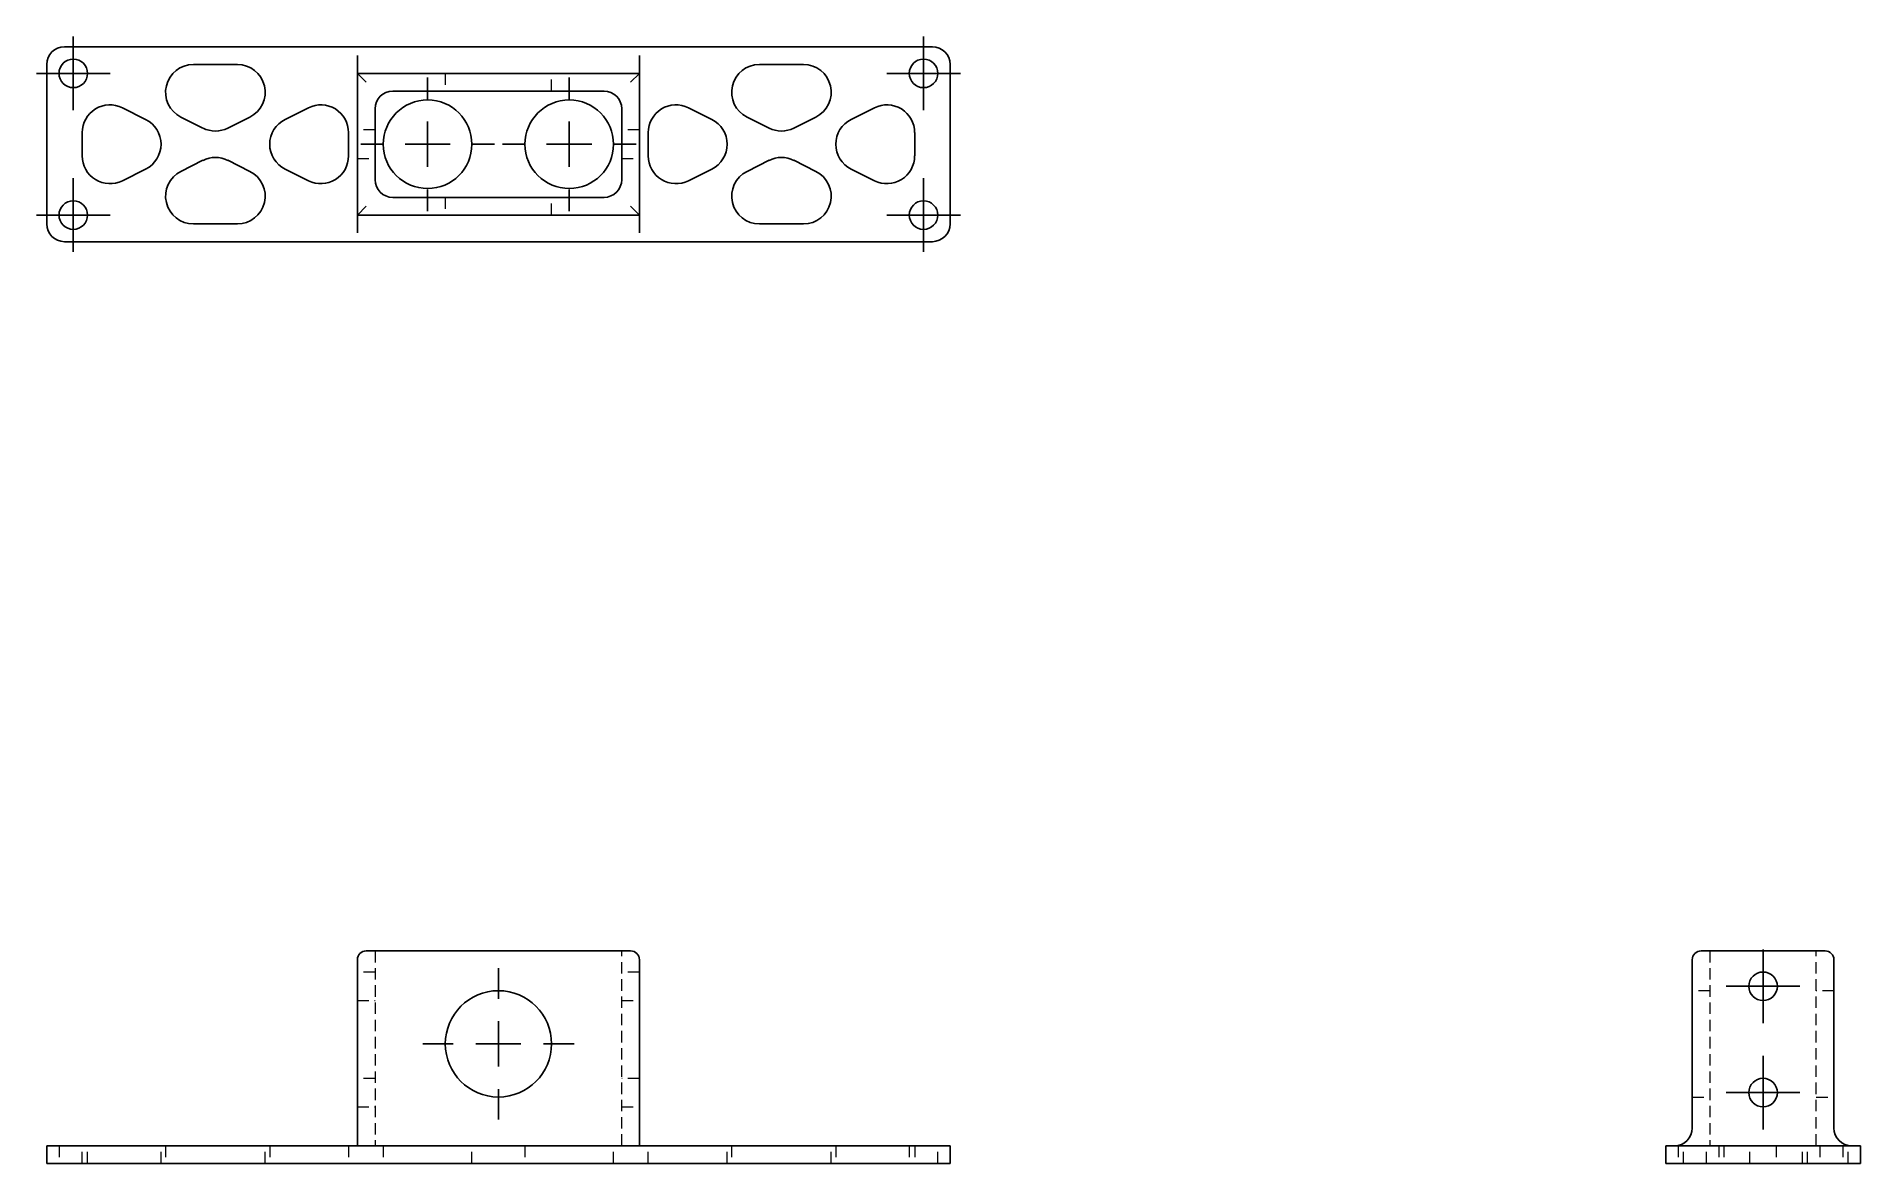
# Model space of a CAD drawing. Header units: millimetres. Extents: x 32 to 234, y 45 to 170.
import ezdxf

# ---------------------------------------------------------------- set-up
doc = ezdxf.new("R2010")
doc.units = ezdxf.units.MM
doc.linetypes.add('HIDDEN', pattern=[1.905, 1.27, -0.635])
doc.layers.add('10', color=7, linetype='Continuous')

# ---------------------------------------------------------------- blocks, each defined once
blk = doc.blocks.new('SW_CENTERMARKSYMBOL_0')
at = {"layer": '10', "color": 0}
for p, q in [((0, 5), (0, 8.38)), ((0, 0), (0, 2.5)), ((-5, 0), (-8.38, 0)), ((0, 0), (-2.5, 0)), ((0, 0), (0, -2.5)), ((0, 0), (2.5, 0)), ((5, 0), (8.38, 0)), ((0, -5), (0, -8.38))]:
    blk.add_line(p, q, dxfattribs=at)
blk = doc.blocks.new('SW_CENTERMARKSYMBOL_1')
at = {"layer": '10', "color": 0}
for p, q in [((0, 2.5), (0, 4.08)), ((0, 0), (0, 2.5)), ((-2.5, 0), (-4.08, 0)), ((0, 0), (-2.5, 0)), ((0, 0), (0, -2.5)), ((0, 0), (2.5, 0)), ((2.5, 0), (4.08, 0)), ((0, -2.5), (0, -4.08))]:
    blk.add_line(p, q, dxfattribs=at)
blk = doc.blocks.new('SW_CENTERMARKSYMBOL_2')
at = {"layer": '10', "color": 0}
for p, q in [((0, 2.5), (0, 4.08)), ((0, 0), (0, 2.5)), ((-2.5, 0), (-4.08, 0)), ((0, 0), (-2.5, 0)), ((0, 0), (0, -2.5)), ((0, 0), (2.5, 0)), ((2.5, 0), (4.08, 0)), ((0, -2.5), (0, -4.08))]:
    blk.add_line(p, q, dxfattribs=at)
blk = doc.blocks.new('SW_CENTERMARKSYMBOL_3')
at = {"layer": '10', "color": 0}
for p, q in [((0, 2.5), (0, 4.08)), ((0, 0), (0, 2.5)), ((-2.5, 0), (-4.08, 0)), ((0, 0), (-2.5, 0)), ((0, 0), (0, -2.5)), ((0, 0), (2.5, 0)), ((2.5, 0), (4.08, 0)), ((0, -2.5), (0, -4.08))]:
    blk.add_line(p, q, dxfattribs=at)
blk = doc.blocks.new('SW_CENTERMARKSYMBOL_4')
at = {"layer": '10', "color": 0}
for p, q in [((0, 2.5), (0, 4.08)), ((0, 0), (0, 2.5)), ((-2.5, 0), (-4.08, 0)), ((0, 0), (-2.5, 0)), ((0, 0), (0, -2.5)), ((0, 0), (2.5, 0)), ((2.5, 0), (4.08, 0)), ((0, -2.5), (0, -4.08))]:
    blk.add_line(p, q, dxfattribs=at)
blk = doc.blocks.new('SW_CENTERMARKSYMBOL_5')
at = {"layer": '10', "color": 0}
for p, q in [((0, 5), (0, 7.4)), ((0, 0), (0, 2.5)), ((-5, 0), (-7.4, 0)), ((0, 0), (-2.5, 0)), ((0, 0), (0, -2.5)), ((0, 0), (2.5, 0)), ((5, 0), (7.4, 0)), ((0, -5), (0, -7.4))]:
    blk.add_line(p, q, dxfattribs=at)
blk = doc.blocks.new('SW_CENTERMARKSYMBOL_6')
at = {"layer": '10', "color": 0}
for p, q in [((0, 5), (0, 7.4)), ((0, 0), (0, 2.5)), ((-5, 0), (-7.4, 0)), ((0, 0), (-2.5, 0)), ((0, 0), (0, -2.5)), ((0, 0), (2.5, 0)), ((5, 0), (7.4, 0)), ((0, -5), (0, -7.4))]:
    blk.add_line(p, q, dxfattribs=at)
blk = doc.blocks.new('SW_CENTERMARKSYMBOL_7')
at = {"layer": '10', "color": 0}
for p, q in [((0, 2.5), (0, 4.08)), ((0, 0), (0, 2.5)), ((-2.5, 0), (-4.08, 0)), ((0, 0), (-2.5, 0)), ((0, 0), (0, -2.5)), ((0, 0), (2.5, 0)), ((2.5, 0), (4.08, 0)), ((0, -2.5), (0, -4.08))]:
    blk.add_line(p, q, dxfattribs=at)
blk = doc.blocks.new('SW_CENTERMARKSYMBOL_8')
at = {"layer": '10', "color": 0}
for p, q in [((0, 2.5), (0, 4.08)), ((0, 0), (0, 2.5)), ((-2.5, 0), (-4.08, 0)), ((0, 0), (-2.5, 0)), ((0, 0), (0, -2.5)), ((0, 0), (2.5, 0)), ((2.5, 0), (4.08, 0)), ((0, -2.5), (0, -4.08))]:
    blk.add_line(p, q, dxfattribs=at)

msp = doc.modelspace()

# ---------------------------------------------------------------- linework, layer by layer
at = {"color": 7, "linetype": 'Continuous', "lineweight": 25}
for p, q in [((34.96, 168.78), (131.04, 168.78)), ((67.39, 165.84), (67.39, 167.8)), ((98.61, 167.8), (98.61, 165.84)), ((33, 149.18), (33, 166.82)), ((49.23, 166.82), (54.11, 166.82)), ((67.39, 150.16), (67.39, 165.84)), ((68.37, 164.86), (67.39, 165.84)), ((67.39, 165.84), (98.61, 165.84)), ((97.63, 164.86), (98.61, 165.84)), ((98.61, 165.84), (98.61, 150.16)), ((111.89, 166.82), (116.77, 166.82)), ((133, 149.18), (133, 166.82)), ((71.31, 163.88), (94.69, 163.88)), ((41.37, 162.04), (43.95, 160.75)), ((59.38, 160.75), (61.97, 162.04)), ((69.35, 161.92), (69.35, 154.08)), ((96.65, 161.92), (96.65, 154.08)), ((106.62, 160.75), (104.03, 162.04)), ((124.63, 162.04), (122.05, 160.75)), ((47.85, 161), (50.29, 159.78)), ((53.04, 159.78), (55.48, 161)), ((112.96, 159.78), (110.52, 161)), ((118.15, 161), (115.71, 159.78)), ((36.92, 156.71), (36.92, 159.29)), ((66.41, 159.29), (66.41, 156.71)), ((99.59, 159.29), (99.59, 156.71)), ((129.08, 156.71), (129.08, 159.29)), ((47.85, 155), (50.29, 156.22)), ((53.04, 156.22), (55.48, 155)), ((112.96, 156.22), (110.52, 155)), ((118.15, 155), (115.71, 156.22)), ((41.37, 153.96), (43.95, 155.25)), ((59.38, 155.25), (61.97, 153.96)), ((106.62, 155.25), (104.03, 153.96)), ((124.63, 153.96), (122.05, 155.25)), ((71.31, 152.12), (94.69, 152.12)), ((67.39, 150.16), (68.37, 151.14)), ((98.61, 150.16), (67.39, 150.16)), ((67.39, 148.2), (67.39, 150.16)), ((98.61, 150.16), (97.63, 151.14)), ((98.61, 150.16), (98.61, 148.2)), ((49.23, 149.18), (54.11, 149.18)), ((111.89, 149.18), (116.77, 149.18)), ((34.96, 147.22), (131.04, 147.22)), ((68.37, 68.76), (97.63, 68.76)), ((216.14, 68.76), (229.86, 68.76)), ((67.39, 67.78), (67.39, 49.16)), ((98.61, 67.78), (98.61, 49.16)), ((215.16, 67.78), (215.16, 49.16)), ((230.84, 67.78), (230.84, 49.16)), ((67.39, 47.2), (67.39, 49.16)), ((98.61, 49.16), (98.61, 47.2)), ((33, 47.2), (33, 45.24)), ((33, 47.2), (34.96, 47.2)), ((34.96, 47.2), (131.04, 47.2)), ((131.04, 47.2), (133, 47.2)), ((133, 47.2), (133, 45.24)), ((212.22, 47.2), (212.22, 45.24)), ((212.22, 47.2), (214.18, 47.2)), ((214.18, 47.2), (231.82, 47.2)), ((231.82, 47.2), (233.78, 47.2)), ((233.78, 47.2), (233.78, 45.24)), ((33, 45.24), (34.96, 45.24)), ((34.96, 45.24), (131.04, 45.24)), ((131.04, 45.24), (133, 45.24)), ((212.22, 45.24), (214.18, 45.24)), ((214.18, 45.24), (231.82, 45.24)), ((231.82, 45.24), (233.78, 45.24))]:
    msp.add_line(p, q, dxfattribs=at)
at = {"color": 7, "linetype": 'HIDDEN', "lineweight": 18}
for p, q in [((77.12, 165.84), (77.12, 163.88)), ((88.88, 163.88), (88.88, 165.84)), ((69.35, 159.58), (67.39, 159.58)), ((98.61, 159.58), (96.65, 159.58)), ((67.39, 156.42), (69.35, 156.42)), ((96.65, 156.42), (98.61, 156.42)), ((77.12, 152.12), (77.12, 150.16)), ((88.88, 150.16), (88.88, 152.12)), ((69.35, 68.76), (69.35, 47.2)), ((96.65, 47.2), (96.65, 68.76)), ((217.12, 68.76), (217.12, 47.2)), ((228.88, 47.2), (228.88, 68.76)), ((69.35, 66.42), (67.39, 66.42)), ((98.61, 66.42), (96.65, 66.42)), ((67.39, 63.27), (69.35, 63.27)), ((96.65, 63.27), (98.61, 63.27)), ((217.12, 64.35), (215.16, 64.35)), ((230.84, 64.35), (228.88, 64.35)), ((69.35, 54.65), (67.39, 54.65)), ((98.61, 54.65), (96.65, 54.65)), ((215.16, 52.59), (217.12, 52.59)), ((228.88, 52.59), (230.84, 52.59)), ((67.39, 51.5), (69.35, 51.5)), ((96.65, 51.5), (98.61, 51.5)), ((34.36, 47.2), (34.36, 45.24)), ((36.92, 45.24), (36.92, 47.2)), ((37.52, 45.24), (37.52, 47.2)), ((45.66, 45.24), (45.66, 47.2)), ((46.15, 47.2), (46.15, 45.24)), ((57.18, 45.24), (57.18, 47.2)), ((57.68, 47.2), (57.68, 45.24)), ((66.41, 47.2), (66.41, 45.24)), ((70.25, 47.2), (70.25, 45.24)), ((80.06, 45.24), (80.06, 47.2)), ((85.94, 47.2), (85.94, 45.24)), ((95.75, 45.24), (95.75, 47.2)), ((99.59, 45.24), (99.59, 47.2)), ((108.32, 45.24), (108.32, 47.2)), ((108.82, 47.2), (108.82, 45.24)), ((119.85, 45.24), (119.85, 47.2)), ((120.34, 47.2), (120.34, 45.24)), ((128.48, 47.2), (128.48, 45.24)), ((129.08, 47.2), (129.08, 45.24)), ((131.64, 45.24), (131.64, 47.2)), ((213.58, 47.2), (213.58, 45.24)), ((214.18, 45.24), (214.18, 47.2)), ((216.73, 45.24), (216.73, 47.2)), ((218.1, 47.2), (218.1, 45.24)), ((218.64, 47.2), (218.64, 45.24)), ((221.54, 45.24), (221.54, 47.2)), ((224.46, 47.2), (224.46, 45.24)), ((227.36, 45.24), (227.36, 47.2)), ((227.9, 45.24), (227.9, 47.2)), ((229.27, 47.2), (229.27, 45.24)), ((231.82, 47.2), (231.82, 45.24)), ((232.42, 45.24), (232.42, 47.2))]:
    msp.add_line(p, q, dxfattribs=at)
at = {"color": 7, "linetype": 'Continuous', "lineweight": 25}
for centre, radius in [((35.94, 165.84), 1.58), ((130.06, 165.84), 1.58), ((75.16, 158), 4.9), ((90.84, 158), 4.9), ((35.94, 150.16), 1.58), ((130.06, 150.16), 1.58), ((223, 64.84), 1.58), ((83, 58.47), 5.88), ((223, 53.08), 1.58)]:
    msp.add_circle(centre, radius, dxfattribs=at)
for centre, radius, start, end in [((34.96, 166.82), 1.96, 90, 180), ((131.04, 166.82), 1.96, 0, 90), ((49.23, 163.75), 3.07, 90, 243.4921), ((54.11, 163.75), 3.07, 296.5079, 90), ((111.89, 163.75), 3.07, 90, 243.4921), ((116.77, 163.75), 3.07, 296.5079, 90), ((71.31, 161.92), 1.96, 90, 180), ((94.69, 161.92), 1.96, 0, 90), ((40, 159.29), 3.07, 63.4921, 180), ((63.34, 159.29), 3.07, 0, 116.5079), ((102.66, 159.29), 3.07, 63.4921, 180), ((126, 159.29), 3.07, 0, 116.5079), ((42.58, 158), 3.07, 296.5079, 63.4921), ((51.67, 162.53), 3.07, 243.4921, 296.5079), ((60.75, 158), 3.07, 116.5079, 243.4921), ((105.25, 158), 3.07, 296.5079, 63.4921), ((114.33, 162.53), 3.07, 243.4921, 296.5079), ((123.42, 158), 3.07, 116.5079, 243.4921), ((40, 156.71), 3.07, 180, 296.5079), ((51.67, 153.47), 3.07, 63.4921, 116.5079), ((63.34, 156.71), 3.07, 243.4921, 0), ((102.66, 156.71), 3.07, 180, 296.5079), ((114.33, 153.47), 3.07, 63.4921, 116.5079), ((126, 156.71), 3.07, 243.4921, 0), ((49.23, 152.25), 3.07, 116.5079, 270), ((54.11, 152.25), 3.07, 270, 63.4921), ((71.31, 154.08), 1.96, 180, 270), ((94.69, 154.08), 1.96, 270, 0), ((111.89, 152.25), 3.07, 116.5079, 270), ((116.77, 152.25), 3.07, 270, 63.4921), ((34.96, 149.18), 1.96, 180, 270), ((131.04, 149.18), 1.96, 270, 0), ((68.37, 67.78), 0.98, 90, 180), ((97.63, 67.78), 0.98, 0, 90), ((216.14, 67.78), 0.98, 90, 180), ((229.86, 67.78), 0.98, 0, 90), ((213.2, 49.16), 1.96, 270, 0), ((232.8, 49.16), 1.96, 180, 270)]:
    msp.add_arc(centre, radius, start, end, dxfattribs=at)

# ---------------------------------------------------------------- block references
at = {"layer": '10'}
for name, p in [('SW_CENTERMARKSYMBOL_2', (35.94, 165.84)), ('SW_CENTERMARKSYMBOL_4', (130.06, 165.84)), ('SW_CENTERMARKSYMBOL_5', (75.16, 158)), ('SW_CENTERMARKSYMBOL_6', (90.84, 158)), ('SW_CENTERMARKSYMBOL_3', (35.94, 150.16)), ('SW_CENTERMARKSYMBOL_1', (130.06, 150.16)), ('SW_CENTERMARKSYMBOL_8', (223, 64.84)), ('SW_CENTERMARKSYMBOL_0', (83, 58.47)), ('SW_CENTERMARKSYMBOL_7', (223, 53.08))]:
    msp.add_blockref(name, p, dxfattribs=at)

doc.saveas('drawing.dxf')
